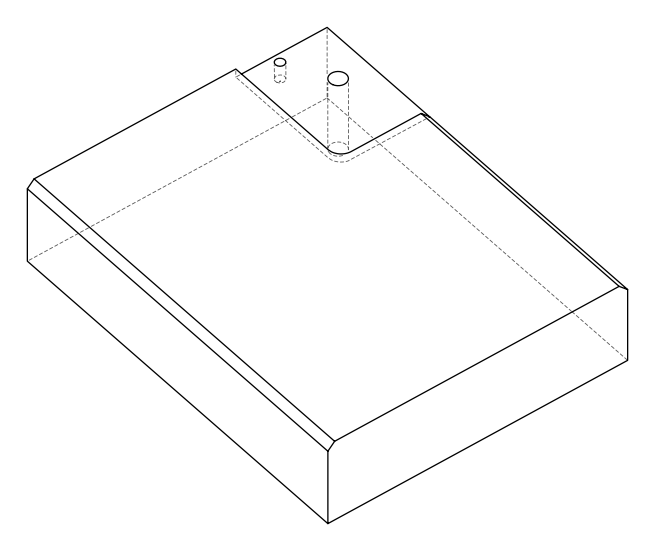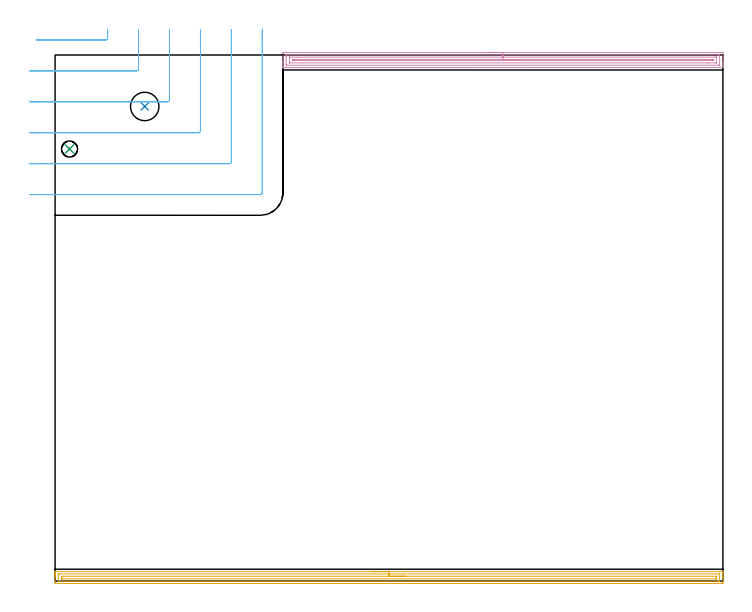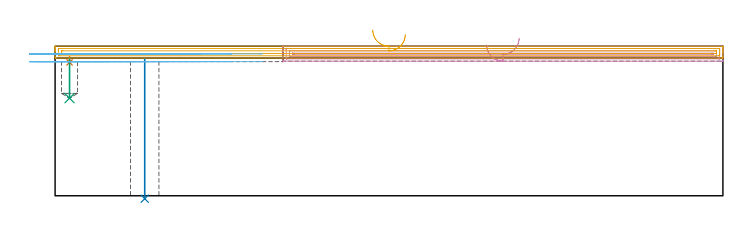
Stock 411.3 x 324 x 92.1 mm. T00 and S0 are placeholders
(PLAN: 6 operations, 4 tool changes, 23.3 min)
(1 SPOT_DRILL | STEP1POCKET | NXT0321_9005460120000 | 0.03 min | 964 mm3)
(2 INDEXABLE_INSERT_DRILL_THROUGH_HOLE_FROM_SOLID | STEP1HOLE | NXT0302_006 | 0.35 min | 22111 mm3)
(3 DRILL_BLIND_HOLE_INTO_CENTER | STEP1POCKET | UGT0301_494 | 0.1 min | 1625 mm3)
(4 AREA_MILL | FG_CHAMFER_SURFACE | UGT0205_001 | 8.85 min | 11705 mm3)
(5 AREA_MILL_1 | FG_CHAMFER_SURFACE_1 | UGT0205_001 | 10.07 min | 10959 mm3)
(6 MILL_CORNER_NOTCH_RECTANGULAR | CORNER_NOTCH_RECTANGULAR | UGT0201_109 | Follow Part, ap 6.35, ae 75% | 3.87 min | 127633 mm3)
(TOOL NXT0321_9005460120000 | NC Spot Drill, 142deg, 12mm, Carbide, Uncoated | D12 PA142 FL30 Z2)
(TOOL NXT0302_006 | Index. Insert Drill 17.5mm [880-D1750L25-05] | D17.5 PA176 FL88 Z2)
(TOOL UGT0301_494 | Carbide Drill 9.9 mm | D9.9 PA118 FL87 Z2)
(TOOL UGT0205_001 | Chamfer Mill 20 x 3 x 45 deg. | D20 FL50 Z2)
(TOOL UGT0201_109 | End Mill 25.4 mm | D25.4 FL25 Z2)
(OP 1 SPOT_DRILL)
G17 G21 G94 G90
T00 M6
G54
G17 G0 G90 X8.9 Y266.1 S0 M3
G43 Z102.1 H0
G94 G81 G98 Z82.174 F250. R85.6
G80
M5
M2
(OP 2 INDEXABLE_INSERT_DRILL_THROUGH_HOLE_FROM_SOLID)
G17 G21 G94 G90
T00 M6
G54
G17 G0 G90 X55.2 Y292.3 S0 M3
G43 Z102.1 H1
G94 G81 G98 Z-1.806 F250. R84.6
G80
M5
M2
(OP 3 DRILL_BLIND_HOLE_INTO_CENTER)
G17 G21 G94 G90
T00 M6
G54
G17 G0 G90 X8.9 Y266.1 S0 M3
G43 Z102.1 H0
G94 G81 G98 Z60.1 F250. R84.6
G80
M5
M2
(OP 4 AREA_MILL)
G17 G21 G94 G90
T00 M6
G54
G17 G0 G90 X265.8 Y325.5 S1061 M3
G43 Z102.1 H0
Z92.9
G94 G1 X265.838 Z92.029 F250.
X265.952 Z91.164
X266.141 Z90.312
X266.403 Z89.48
X266.737 Z88.674
X267.14 Z87.9
X267.608 Z87.164
X268.14 Z86.472
X268.729 Z85.829
X269.372 Z85.24
X270.064 Z84.709
X270.8 Z84.24
X271.574 Z83.837
X272.38 Z83.503
X273.212 Z83.241
X274.063 Z83.052
X274.928 Z82.938
X275.8 Z82.9
X410.683
X411.247 Y325.499 Z82.899
X411.298 Y325.497 Z82.901
X411.3 Y325.404 Z82.994
Y319.563 Z88.831
Y319.011 Z89.386
Y318.672 Z89.725
Y318.12 Z90.276
Y317.78 Z90.615
Y317.101 Z91.298
Y316.749 Z91.651
X411.293 Y316.352 Z92.039
X411.29 Y316.303 Z92.088
X411.13 Y316.3 Z92.1
X140.47
X140.31 Y316.303 Z92.088
X140.307 Y316.352 Z92.039
X140.3 Y316.749 Z91.651
Y317.101 Z91.298
Y317.78 Z90.615
Y319.011 Z89.386
Y319.563 Z88.831
Y320.178 Z88.217
Y324.911 Z83.487
X140.302 Y325.189 Z83.209
X140.31 Y325.492 Z82.906
X140.613 Y325.499 Z82.899
X275.8 Y325.5 Z82.9
Y324.086 Z84.314
X408.897 Y324.085 Z84.315
X408.963 Y324.084 Z84.316
X409.095 Y324.079 Z84.321
X409.29 Y324.07 Z84.33
X409.292 Y324.019 Z84.381
X409.299 Y323.618 Z84.782
X409.3 Y318.27 Z90.13
X409.296 Y317.78 Z90.62
X409.293 Y317.731 Z90.669
X409.292 Y317.724 Z90.676
X409.25 Y317.721 Z90.679
X409.162 Y317.717 Z90.683
X409.029 Y317.715 Z90.685
X408.963 Y317.714 Z90.686
X142.703 Y317.715 Z90.685
X142.637 Y317.716 Z90.684
X142.505 Y317.721 Z90.679
X142.31 Y317.73 Z90.67
X142.308 Y317.78 Z90.62
X142.302 Y318.181 Z90.219
X142.3 Y323.128 Z85.272
Y323.53 Z84.87
X142.304 Y324.019 Z84.381
X142.307 Y324.069 Z84.331
X142.308 Y324.076 Z84.324
X142.35 Y324.079 Z84.321
X142.438 Y324.083 Z84.317
X142.571 Y324.085 Z84.315
X142.637 Y324.086 Z84.314
X275.8
Y322.671 Z85.729
X407.11
X407.255 Y322.67 Z85.73
X407.279 Y322.668 Z85.732
X407.286 Y322.666 Z85.734
X407.29 Y322.653 Z85.747
X407.296 Y322.553 Z85.847
X407.299 Y322.426 Z85.974
Y319.375 Z89.025
X407.293 Y319.184 Z89.216
X407.29 Y319.136 Z89.264
X407.272 Y319.134 Z89.266
X407.219 Y319.131 Z89.269
X407.11 Y319.129 Z89.271
X402.134 Y319.128 Z89.272
X144.49 Y319.129 Z89.271
X144.345 Y319.13 Z89.27
X144.321 Y319.132 Z89.268
X144.314 Y319.134 Z89.266
X144.31 Y319.147 Z89.253
X144.304 Y319.247 Z89.153
X144.301 Y319.374 Z89.026
Y322.425 Z85.975
X144.307 Y322.616 Z85.784
X144.31 Y322.664 Z85.736
X144.328 Y322.666 Z85.734
X144.381 Y322.669 Z85.731
X144.49 Y322.671 Z85.729
X149.459
X275.8
Y321.257 Z87.143
X404.519
X405.234 Y321.251 Z87.149
X405.278
X405.29 Y321.216 Z87.184
X405.294 Y321.111 Z87.289
X405.296 Y320.9 Z87.5
X405.294 Y320.689 Z87.711
X405.29 Y320.584 Z87.816
X405.278 Y320.549 Z87.851
X405.23 Y320.548 Z87.852
X404.342 Y320.543 Z87.857
X147.081
X146.366 Y320.548 Z87.852
X146.322 Y320.549 Z87.851
X146.31 Y320.584 Z87.816
X146.306 Y320.689 Z87.711
X146.304 Y320.9 Z87.5
X146.306 Y321.111 Z87.289
X146.31 Y321.215 Z87.185
X146.322 Y321.251 Z87.149
X146.369 Y321.254 Z87.146
X146.453 Y321.255 Z87.145
X147.17 Y321.257 Z87.143
X147.258
X275.8
X276.672 Z87.181
X277.536 Z87.295
X278.388 Z87.483
X279.22 Z87.746
X280.026 Z88.08
X280.8 Z88.482
X281.536 Z88.951
X282.228 Z89.482
X282.871 Z90.072
X283.46 Z90.715
X283.991 Z91.407
X284.46 Z92.143
X284.863 Z92.917
X285.197 Z93.723
X285.459 Z94.555
X285.648 Z95.406
X285.762 Z96.271
X285.8 Z97.143
G0 Z102.1
M5
M2
(OP 5 AREA_MILL_1)
G17 G21 G94 G90
T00 M6
G54
G17 G0 G90 X195.65 Y5.8 S1061 M3
G43 Z102.1 H0
G94 G1 X195.688 Z101.228 F250.
X195.802 Z100.363
X195.991 Z99.512
X196.253 Z98.68
X196.587 Z97.874
X196.99 Z97.1
X197.458 Z96.364
X197.99 Z95.672
X198.579 Z95.029
X199.222 Z94.44
X199.914 Z93.908
X200.65 Z93.44
X201.424 Z93.037
X202.23 Z92.703
X203.062 Z92.441
X203.913 Z92.252
X204.778 Z92.138
X205.65 Z92.1
X411.128
X411.29 Y5.797 Z92.088
X411.293 Y5.764 Z92.055
X411.3 Y5.383 Z91.682
Y5.053 Z91.352
Y4.37 Z90.665
Y3.14 Z89.437
Y2.594 Z88.888
Y1.979 Z88.275
Y-0.685 Z85.612
X411.298 Y-0.958 Z85.339
X411.292 Y-1.492 Z84.806
X411.221 Y-1.494 Z84.803
X410.682 Y-1.5 Z84.8
X0.618
X0.079 Y-1.494 Z84.803
X0.008 Y-1.492 Z84.806
X0. Y-0.958 Z85.339
Y2.594 Z88.888
Y3.14 Z89.437
Y3.482 Z89.778
Y4.028 Z90.325
Y4.37 Z90.665
Y5.053 Z91.352
Y5.383 Z91.683
X0.007 Y5.764 Z92.055
X0.01 Y5.797 Z92.088
X0.172 Y5.8 Z92.1
X205.65
Y4.386 Z90.686
X408.895 Y4.385 Z90.685
X409.29 Y4.37 Z90.67
X409.299 Y3.968 Z90.268
X409.3 Y0.818 Z87.118
X409.299 Y0.416 Z86.716
X409.29 Y-0.07 Z86.23
X408.91 Y-0.085 Z86.215
X408.895 Y-0.086 Z86.214
X2.405 Y-0.085 Z86.215
X2.01 Y-0.07 Z86.23
X2.001 Y0.332 Z86.632
X2. Y3.482 Z89.782
X2.001 Y3.884 Z90.184
X2.01 Y4.37 Z90.67
X2.39 Y4.385 Z90.685
X2.405 Y4.386 Z90.686
X205.65
Y2.972 Z89.272
X406.728 Y2.971 Z89.271
X407.108 Y2.97 Z89.27
X407.234 Y2.967 Z89.267
X407.276 Y2.965 Z89.265
X407.29 Y2.955 Z89.255
X407.294 Y2.912 Z89.212
X407.298 Y2.785 Z89.085
X407.3 Y2.594 Z88.894
Y2.403 Z88.703
X407.299 Y1.706 Z88.006
X407.297 Y1.518 Z87.818
X407.288 Y1.335 Z87.635
X407.108 Y1.333 Z87.633
X406.594 Y1.329 Z87.629
X4.572
X4.192 Y1.33 Z87.63
X4.066 Y1.333 Z87.633
X4.024 Y1.335 Z87.635
X4.01 Y1.345 Z87.645
X4.006 Y1.388 Z87.688
X4.002 Y1.515 Z87.815
X4. Y1.706 Z88.006
Y1.897 Z88.197
X4.001 Y2.594 Z88.894
X4.003 Y2.782 Z89.082
X4.012 Y2.964 Z89.264
X4.192 Y2.967 Z89.267
X4.706 Y2.971 Z89.271
X205.65 Y2.972 Z89.272
X206.522 Z89.31
X207.386 Z89.423
X208.238 Z89.612
X209.07 Z89.875
X209.876 Z90.208
X210.65 Z90.611
X211.386 Z91.08
X212.078 Z91.611
X212.721 Z92.2
X213.31 Z92.844
X213.841 Z93.536
X214.31 Z94.272
X214.713 Z95.045
X215.047 Z95.851
X215.309 Z96.683
X215.498 Z97.535
X215.612 Z98.4
X215.65 Z99.272
G0 Z102.1
M5
M2
(OP 6 MILL_CORNER_NOTCH_RECTANGULAR)
G17 G21 G94 G90
T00 M6
G54
G17 G0 G90 X-11.702 Y333.25 S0 M3
G43 Z102.1 H0
Z87.35
G94 G1 X-8.702 F250.
X31.088 F500.
G3 X32.35 Y334.512 R1.27
G1 Y336.7
Y339.7 F250.
G0 Z102.1
X-15.7 Y314.2
Z87.35
G1 X-12.7
X50.137 F500.
G3 X51.4 Y315.463 R1.27
G1 Y336.7
Y339.7 F250.
G0 Z102.1
X-15.7 Y295.15
Z87.35
G1 X-12.7
X69.186 F500.
G3 X70.45 Y296.414 R1.27
G1 Y336.7
Y339.7 F250.
G0 Z102.1
X-15.7 Y276.1
Z87.35
G1 X-12.7
X88.236 F500.
G3 X89.5 Y277.364 R1.27
G1 Y336.7
Y339.7 F250.
G0 Z102.1
X-15.7 Y257.05
Z87.35
G1 X-12.7
X107.286 F500.
G3 X108.55 Y258.314 R1.27
G1 Y336.7
Y339.7 F250.
G0 Z102.1
X-15.7 Y238.
Z87.35
G1 X-12.7
X126.335 F500.
G3 X127.6 Y239.265 R1.27
G1 Y336.7
Y339.7 F250.
G0 Z102.1
X-11.702 Y333.25
Z82.6
G1 X-8.702
X31.088 F500.
G3 X32.35 Y334.512 R1.27
G1 Y336.7
Y339.7 F250.
G0 Z102.1
X-15.7 Y314.2
Z82.6
G1 X-12.7
X50.137 F500.
G3 X51.4 Y315.463 R1.27
G1 Y336.7
Y339.7 F250.
G0 Z102.1
X-15.7 Y295.15
Z82.6
G1 X-12.7
X69.187 F500.
G3 X70.45 Y296.413 R1.27
G1 Y336.7
Y339.7 F250.
G0 Z102.1
X-15.7 Y276.1
Z82.6
G1 X-12.7
X88.236 F500.
G3 X89.5 Y277.364 R1.27
G1 Y336.7
Y339.7 F250.
G0 Z102.1
X-15.7 Y257.05
Z82.6
G1 X-12.7
X107.286 F500.
G3 X108.55 Y258.314 R1.27
G1 Y336.7
Y339.7 F250.
G0 Z102.1
X-15.7 Y238.
Z82.6
G1 X-12.7
X126.335 F500.
G3 X127.6 Y239.265 R1.27
G1 Y336.7
Y339.7 F250.
G0 Z102.1
M5
M2
